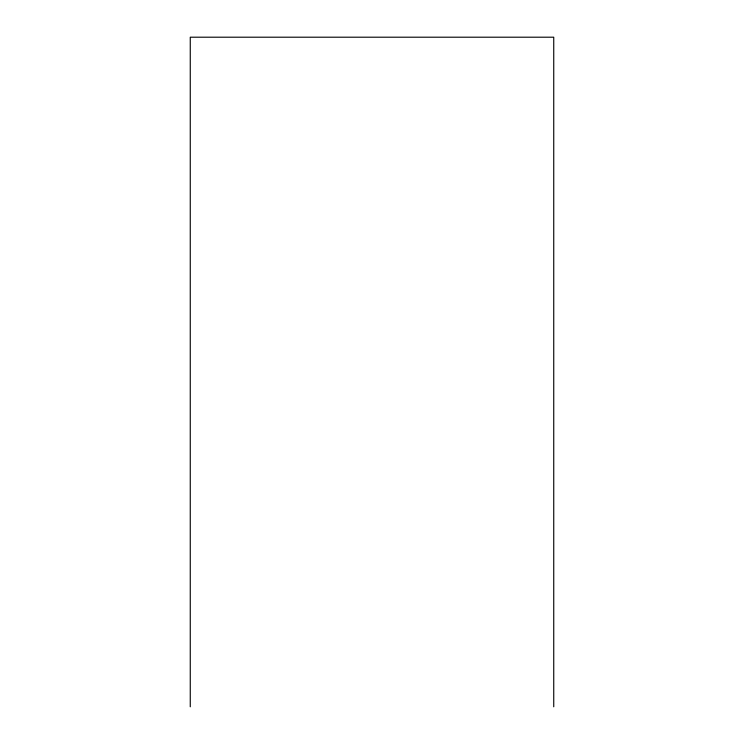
<?xml version="1.0" encoding="UTF-8"?>
<svg xmlns="http://www.w3.org/2000/svg" width="744" height="744" viewBox="0 0 744 744"><rect width="100%" height="100%" fill="white"/><g stroke="black" fill="none" stroke-linecap="round" stroke-linejoin="round"><path stroke-width="1.12" d="M553.741 706.8L553.741 37.2L190.259 37.2L190.259 706.8"/></g></svg>
